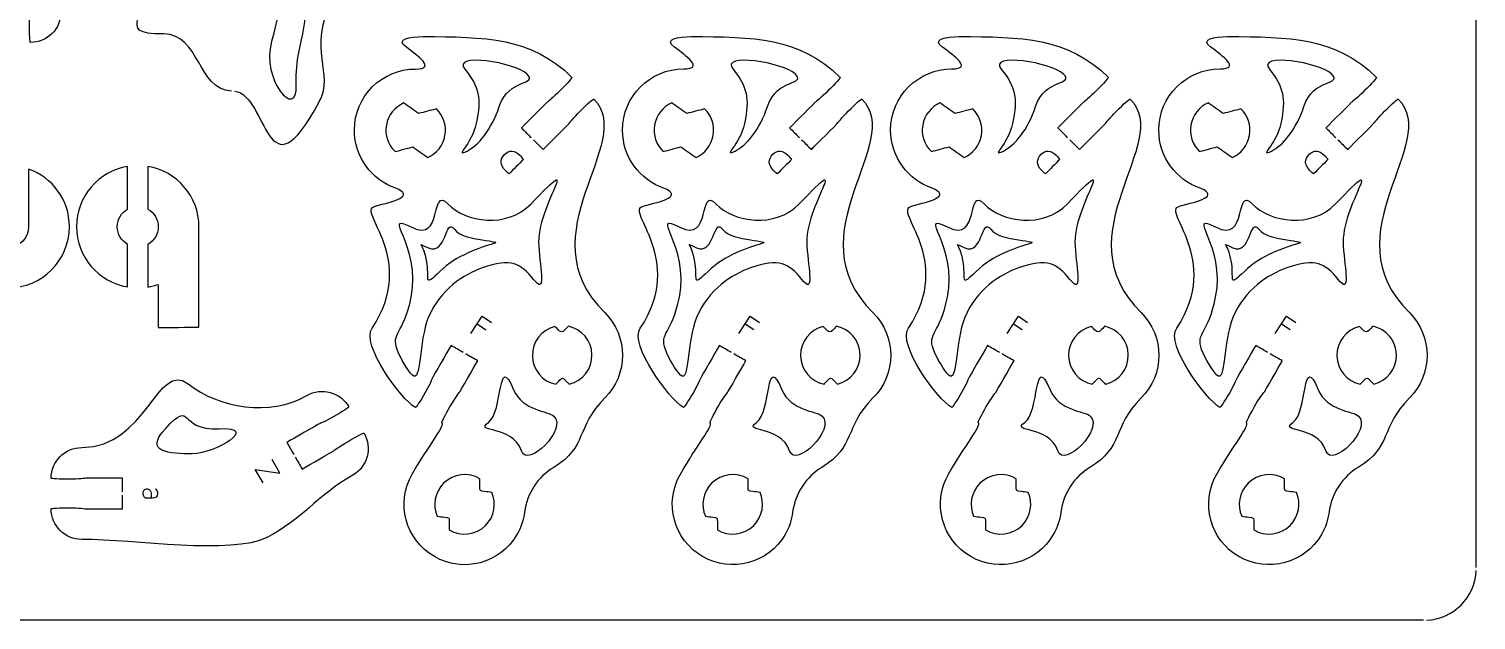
# Model space of a CAD drawing. Extents: x 0 to 300, y 0 to 300.
# Drawn here: x 158.4 to 300, y 0.1 to 58 of the extents above; entities that cross this region are included whole.
import ezdxf

# ---------------------------------------------------------------- set-up
doc = ezdxf.new("R2010")
doc.units = 0
doc.header["$MEASUREMENT"] = 0
doc.layers.add('DEFAULT', color=7, linetype='CONTINUOUS')

msp = doc.modelspace()

# ---------------------------------------------------------------- linework, layer by layer
at = {"layer": 'DEFAULT', "color": 1}
for points in [[(300, 5.25), (300, 294.95)], [(294.85, 0.1), (5.15, 0.1)]]:
    msp.add_lwpolyline(points, dxfattribs=at)
at = {"layer": 'DEFAULT', "color": 250}
for points in [[(201.6, 28.17), (202.71, 29.86), (203.62, 29.26)], [(227.85, 28.17), (228.95, 29.86), (229.86, 29.27)], [(254.09, 28.17), (255.2, 29.86), (256.11, 29.27)], [(280.34, 28.17), (281.45, 29.86), (282.36, 29.27)], [(202.22, 29.12), (203.07, 28.55)], [(228.47, 29.12), (229.32, 28.56)], [(254.71, 29.12), (255.57, 28.56)], [(280.96, 29.12), (281.82, 28.56)], [(181.27, 13.54), (180.51, 14.85), (182.92, 14.49), (182.15, 15.82)]]:
    msp.add_lwpolyline(points, dxfattribs=at)
at = {"layer": 'DEFAULT', "color": 1}
for points, knots in [([(143.15, 77.69), (143.6, 77.69), (144.05, 77.69), (144.5, 77.69), (144.5, 78.85), (144.5, 80.02), (144.5, 81.19), (144.5, 81.36), (144.4, 81.97), (144.4, 82.94), (144.4, 83.9), (144.44, 84.69), (144.5, 84.69), (147.25, 84.69), (147.63, 82.93), (150, 82.93), (152.37, 82.93), (152.75, 84.69), (155.5, 84.69), (155.55, 84.69), (155.6, 83.9), (155.6, 82.94), (155.6, 81.97), (155.5, 81.36), (155.5, 81.19), (155.5, 80.02), (155.5, 78.85), (155.5, 77.69), (156.5, 77.69), (157.5, 77.69), (158.5, 77.69), (158.5, 78.85), (158.5, 80.02), (158.5, 81.19), (158.5, 81.36), (158.4, 81.97), (158.4, 82.94), (158.4, 83.9), (158.45, 84.69), (158.5, 84.69), (160.16, 84.69), (161.5, 83.35), (161.5, 81.69), (161.5, 71.96), (160, 74.19), (160, 70.69), (160, 67.19), (161.5, 69.42), (161.5, 59.69), (161.5, 58.03), (160.16, 56.69), (158.5, 56.69), (158.45, 56.69), (158.4, 57.47), (158.4, 58.44), (158.4, 59.41), (158.5, 60.01), (158.5, 60.19), (158.5, 61.36), (158.5, 62.52), (158.5, 63.69), (158.05, 63.69), (157.6, 63.69), (157.15, 63.69)], [0, 0, 0, 0, 3.83, 3.83, 3.83, 13.75, 13.75, 13.75, 14.75, 14.75, 14.75, 15.75, 15.75, 15.75, 16.75, 16.75, 16.75, 17.75, 17.75, 17.75, 18.75, 18.75, 18.75, 19.75, 19.75, 19.75, 29.67, 29.67, 29.67, 38.18, 38.18, 38.18, 48.1, 48.1, 48.1, 49.1, 49.1, 49.1, 50.1, 50.1, 50.1, 51.1, 51.1, 51.1, 52.1, 52.1, 52.1, 53.1, 53.1, 53.1, 54.1, 54.1, 54.1, 55.1, 55.1, 55.1, 56.1, 56.1, 56.1, 66.02, 66.02, 66.02, 69.85, 69.85, 69.85, 69.85]), ([(178.17, 51.93), (174.87, 52.09), (175.06, 57.52), (171.56, 57.52), (166.24, 57.52), (171.15, 59.26), (168.5, 64.66), (167.33, 67.06), (168.5, 66.79), (168.5, 71.25), (168.5, 73.01), (168.78, 72.38), (171.14, 71.84), (173.09, 71.39), (175.15, 71.33), (176.82, 71.33), (176.88, 71.33), (176.92, 70.55), (176.92, 69.58), (176.92, 68.61), (176.82, 68), (176.82, 67.83), (176.82, 66.66), (176.82, 65.5), (176.82, 64.33), (177.27, 64.33), (177.72, 64.33), (178.17, 64.33)], [0, 0, 0, 0, 1, 1, 1, 2, 2, 2, 3, 3, 3, 4, 4, 4, 5, 5, 5, 6, 6, 6, 7, 7, 7, 16.92, 16.92, 16.92, 20.75, 20.75, 20.75, 20.75]), ([(178.47, 51.91), (181.77, 51.6), (181.51, 41.07), (186.78, 50.88), (188.35, 53.8), (185.49, 55.73), (188.14, 61.13), (189.31, 63.53), (188.14, 66.79), (188.14, 71.25), (188.14, 73), (187.31, 72.05), (184.23, 71.57), (183.19, 71.41), (181.49, 71.33), (179.82, 71.33), (179.76, 71.33), (179.72, 70.55), (179.72, 69.58), (179.72, 68.61), (179.82, 68), (179.82, 67.83), (179.82, 66.66), (179.82, 65.5), (179.82, 64.33), (179.37, 64.33), (178.92, 64.33), (178.47, 64.33)], [0, 0, 0, 0, 1, 1, 1, 2, 2, 2, 3, 3, 3, 4, 4, 4, 5, 5, 5, 6, 6, 6, 7, 7, 7, 16.92, 16.92, 16.92, 20.74, 20.74, 20.74, 20.74]), ([(200.85, 26.32), (200.46, 26.55), (200.07, 26.77), (199.68, 27), (199.68, 27), (198.37, 24.73), (197.93, 23.97), (197.84, 23.82), (197.63, 23.24), (197.15, 22.4), (196.66, 21.56), (196.23, 20.91), (196.18, 20.93), (194.74, 21.76), (190.83, 27.14), (191.95, 28.7), (196.48, 35.56), (190.37, 40.16), (192.23, 40.65), (194.09, 41.15), (196.17, 41.61), (194.26, 42.42), (191.91, 43.23), (190.21, 45.47), (190.21, 48.09), (190.21, 51.41), (192.89, 54.09), (196.21, 54.09), (198.25, 54.09), (196.41, 55.39), (195.3, 56.22), (194.18, 57.05), (195.65, 57.26), (196.93, 57.26), (202.92, 57.26), (207.6, 57.2), (211.51, 53.27), (211.55, 53.23), (211.03, 52.65), (210.35, 51.97), (209.67, 51.28), (209.16, 50.92), (209.04, 50.8), (208.42, 50.18), (206.56, 48.32), (206.56, 48.32), (206.88, 48.01), (207.2, 47.69), (207.52, 47.37)], [0, 0, 0, 0, 3.830209, 3.830209, 3.830209, 4.830209, 4.830209, 4.830209, 5.830209, 5.830209, 5.830209, 6.830209, 6.830209, 6.830209, 7.830209, 7.830209, 7.830209, 8.830209, 8.830209, 8.830209, 9.830209, 9.830209, 9.830209, 10.830209, 10.830209, 10.830209, 11.830209, 11.830209, 11.830209, 12.830209, 12.830209, 12.830209, 13.830209, 13.830209, 13.830209, 14.830209, 14.830209, 14.830209, 15.830209, 15.830209, 15.830209, 16.830209, 16.830209, 16.830209, 17.830209, 17.830209, 17.830209, 21.648585, 21.648585, 21.648585, 21.648585]), ([(227.1, 26.33), (226.71, 26.55), (226.32, 26.77), (225.93, 27), (225.93, 27), (224.62, 24.73), (224.18, 23.97), (224.09, 23.82), (223.87, 23.24), (223.39, 22.4), (222.91, 21.57), (222.48, 20.91), (222.43, 20.93), (220.99, 21.76), (217.08, 27.14), (218.2, 28.7), (222.73, 35.56), (216.61, 40.16), (218.48, 40.66), (220.34, 41.15), (222.42, 41.61), (220.51, 42.42), (218.16, 43.23), (216.46, 45.47), (216.46, 48.1), (216.46, 51.41), (219.14, 54.1), (222.46, 54.1), (224.5, 54.1), (222.66, 55.39), (221.55, 56.22), (220.43, 57.05), (221.9, 57.26), (223.18, 57.26), (229.17, 57.26), (233.84, 57.2), (237.76, 53.27), (237.8, 53.24), (237.28, 52.65), (236.6, 51.97), (235.91, 51.28), (235.41, 50.92), (235.29, 50.8), (234.67, 50.18), (232.81, 48.32), (232.81, 48.32), (233.13, 48.01), (233.45, 47.69), (233.77, 47.37)], [0, 0, 0, 0, 3.830209, 3.830209, 3.830209, 4.830209, 4.830209, 4.830209, 5.830209, 5.830209, 5.830209, 6.830209, 6.830209, 6.830209, 7.830209, 7.830209, 7.830209, 8.830209, 8.830209, 8.830209, 9.830209, 9.830209, 9.830209, 10.830209, 10.830209, 10.830209, 11.830209, 11.830209, 11.830209, 12.830209, 12.830209, 12.830209, 13.830209, 13.830209, 13.830209, 14.830209, 14.830209, 14.830209, 15.830209, 15.830209, 15.830209, 16.830209, 16.830209, 16.830209, 17.830209, 17.830209, 17.830209, 21.648585, 21.648585, 21.648585, 21.648585]), ([(253.35, 26.33), (252.96, 26.55), (252.57, 26.77), (252.18, 27), (252.18, 27), (250.87, 24.73), (250.43, 23.97), (250.34, 23.82), (250.12, 23.24), (249.64, 22.4), (249.16, 21.57), (248.73, 20.91), (248.68, 20.93), (247.24, 21.76), (243.32, 27.14), (244.45, 28.7), (248.98, 35.56), (242.86, 40.16), (244.73, 40.66), (246.59, 41.15), (248.67, 41.61), (246.76, 42.42), (244.4, 43.23), (242.7, 45.47), (242.7, 48.1), (242.7, 51.41), (245.39, 54.1), (248.7, 54.1), (250.75, 54.1), (248.91, 55.39), (247.79, 56.22), (246.68, 57.05), (248.15, 57.26), (249.42, 57.26), (255.41, 57.26), (260.09, 57.2), (264.01, 53.27), (264.05, 53.24), (263.53, 52.65), (262.84, 51.97), (262.16, 51.28), (261.66, 50.92), (261.54, 50.8), (260.92, 50.18), (259.06, 48.32), (259.06, 48.32), (259.38, 48.01), (259.7, 47.69), (260.01, 47.37)], [0, 0, 0, 0, 3.830209, 3.830209, 3.830209, 4.830209, 4.830209, 4.830209, 5.830209, 5.830209, 5.830209, 6.830209, 6.830209, 6.830209, 7.830209, 7.830209, 7.830209, 8.830209, 8.830209, 8.830209, 9.830209, 9.830209, 9.830209, 10.830209, 10.830209, 10.830209, 11.830209, 11.830209, 11.830209, 12.830209, 12.830209, 12.830209, 13.830209, 13.830209, 13.830209, 14.830209, 14.830209, 14.830209, 15.830209, 15.830209, 15.830209, 16.830209, 16.830209, 16.830209, 17.830209, 17.830209, 17.830209, 21.648585, 21.648585, 21.648585, 21.648585]), ([(279.6, 26.33), (279.21, 26.55), (278.82, 26.77), (278.43, 27), (278.43, 27), (277.12, 24.73), (276.67, 23.97), (276.59, 23.82), (276.37, 23.24), (275.89, 22.4), (275.4, 21.57), (274.97, 20.91), (274.93, 20.93), (273.49, 21.76), (269.57, 27.14), (270.7, 28.7), (275.22, 35.56), (269.11, 40.16), (270.98, 40.66), (272.84, 41.15), (274.92, 41.61), (273.01, 42.42), (270.65, 43.23), (268.95, 45.47), (268.95, 48.1), (268.95, 51.41), (271.64, 54.1), (274.95, 54.1), (277, 54.1), (275.16, 55.39), (274.04, 56.22), (272.93, 57.05), (274.4, 57.26), (275.67, 57.26), (281.66, 57.26), (286.34, 57.2), (290.26, 53.27), (290.3, 53.24), (289.78, 52.65), (289.09, 51.97), (288.41, 51.28), (287.91, 50.92), (287.79, 50.8), (287.17, 50.18), (285.31, 48.32), (285.31, 48.32), (285.63, 48.01), (285.95, 47.69), (286.26, 47.37)], [0, 0, 0, 0, 3.830209, 3.830209, 3.830209, 4.830209, 4.830209, 4.830209, 5.830209, 5.830209, 5.830209, 6.830209, 6.830209, 6.830209, 7.830209, 7.830209, 7.830209, 8.830209, 8.830209, 8.830209, 9.830209, 9.830209, 9.830209, 10.830209, 10.830209, 10.830209, 11.830209, 11.830209, 11.830209, 12.830209, 12.830209, 12.830209, 13.830209, 13.830209, 13.830209, 14.830209, 14.830209, 14.830209, 15.830209, 15.830209, 15.830209, 16.830209, 16.830209, 16.830209, 17.830209, 17.830209, 17.830209, 21.648585, 21.648585, 21.648585, 21.648585]), ([(207.73, 47.16), (208.05, 46.84), (208.37, 46.52), (208.69, 46.2), (208.69, 46.2), (210.54, 48.06), (211.16, 48.68), (211.29, 48.8), (211.64, 49.3), (212.33, 49.98), (213.01, 50.67), (213.6, 51.19), (213.64, 51.15), (217.88, 46.91), (206.84, 37.93), (214.72, 30.23), (217.03, 27.92), (217.03, 24.16), (214.72, 21.86), (211.86, 19), (213.04, 17.08), (209.72, 15.06), (208.2, 14.14), (207.11, 12.56), (206.86, 10.67), (206.76, 9.92), (206.52, 9.18), (206.12, 8.48), (204.49, 5.65), (200.86, 4.68), (198.04, 6.32), (195.21, 7.95), (194.24, 11.57), (195.87, 14.4), (197.45, 17.13), (199.15, 19.22), (198.78, 19.43), (198.74, 19.48), (199.09, 20.17), (199.57, 21), (200.05, 21.84), (200.44, 22.32), (200.53, 22.47), (200.97, 23.22), (202.28, 25.5), (202.28, 25.5), (201.89, 25.72), (201.5, 25.95), (201.11, 26.17)], [0, 0, 0, 0, 3.832519, 3.832519, 3.832519, 4.832519, 4.832519, 4.832519, 5.832519, 5.832519, 5.832519, 6.832519, 6.832519, 6.832519, 7.832519, 7.832519, 7.832519, 8.832519, 8.832519, 8.832519, 9.832519, 9.832519, 9.832519, 10.832519, 10.832519, 10.832519, 11.832519, 11.832519, 11.832519, 12.832519, 12.832519, 12.832519, 13.832519, 13.832519, 13.832519, 14.832519, 14.832519, 14.832519, 15.832519, 15.832519, 15.832519, 16.832519, 16.832519, 16.832519, 17.832519, 17.832519, 17.832519, 21.662728, 21.662728, 21.662728, 21.662728]), ([(233.98, 47.16), (234.3, 46.84), (234.62, 46.52), (234.93, 46.2), (234.93, 46.2), (236.79, 48.06), (237.41, 48.68), (237.53, 48.8), (237.89, 49.3), (238.58, 49.99), (239.26, 50.67), (239.84, 51.19), (239.89, 51.15), (244.13, 46.91), (233.09, 37.94), (240.97, 30.23), (243.28, 27.92), (243.28, 24.17), (240.97, 21.86), (238.11, 19), (239.29, 17.08), (235.96, 15.06), (234.45, 14.14), (233.36, 12.56), (233.11, 10.67), (233.01, 9.92), (232.77, 9.18), (232.37, 8.48), (230.74, 5.66), (227.11, 4.69), (224.29, 6.32), (221.46, 7.95), (220.49, 11.58), (222.12, 14.4), (223.69, 17.13), (225.39, 19.22), (225.03, 19.44), (224.99, 19.48), (225.33, 20.17), (225.81, 21.01), (226.3, 21.84), (226.69, 22.32), (226.78, 22.47), (227.22, 23.22), (228.53, 25.5), (228.53, 25.5), (228.14, 25.72), (227.75, 25.95), (227.36, 26.17)], [0, 0, 0, 0, 3.832519, 3.832519, 3.832519, 4.832519, 4.832519, 4.832519, 5.832519, 5.832519, 5.832519, 6.832519, 6.832519, 6.832519, 7.832519, 7.832519, 7.832519, 8.832519, 8.832519, 8.832519, 9.832519, 9.832519, 9.832519, 10.832519, 10.832519, 10.832519, 11.832519, 11.832519, 11.832519, 12.832519, 12.832519, 12.832519, 13.832519, 13.832519, 13.832519, 14.832519, 14.832519, 14.832519, 15.832519, 15.832519, 15.832519, 16.832519, 16.832519, 16.832519, 17.832519, 17.832519, 17.832519, 21.662728, 21.662728, 21.662728, 21.662728]), ([(260.23, 47.16), (260.54, 46.84), (260.86, 46.52), (261.18, 46.2), (261.18, 46.2), (263.04, 48.06), (263.66, 48.68), (263.78, 48.8), (264.14, 49.3), (264.83, 49.99), (265.51, 50.67), (266.09, 51.19), (266.14, 51.15), (270.38, 46.91), (259.34, 37.94), (267.22, 30.23), (269.53, 27.92), (269.53, 24.17), (267.22, 21.86), (264.36, 19), (265.54, 17.08), (262.21, 15.06), (260.7, 14.14), (259.61, 12.56), (259.36, 10.67), (259.26, 9.92), (259.02, 9.18), (258.61, 8.48), (256.98, 5.66), (253.36, 4.69), (250.54, 6.32), (247.71, 7.95), (246.74, 11.58), (248.37, 14.4), (249.94, 17.13), (251.64, 19.22), (251.28, 19.44), (251.23, 19.48), (251.58, 20.17), (252.06, 21.01), (252.55, 21.84), (252.94, 22.32), (253.03, 22.47), (253.47, 23.22), (254.78, 25.5), (254.78, 25.5), (254.39, 25.72), (254, 25.95), (253.61, 26.17)], [0, 0, 0, 0, 3.832519, 3.832519, 3.832519, 4.832519, 4.832519, 4.832519, 5.832519, 5.832519, 5.832519, 6.832519, 6.832519, 6.832519, 7.832519, 7.832519, 7.832519, 8.832519, 8.832519, 8.832519, 9.832519, 9.832519, 9.832519, 10.832519, 10.832519, 10.832519, 11.832519, 11.832519, 11.832519, 12.832519, 12.832519, 12.832519, 13.832519, 13.832519, 13.832519, 14.832519, 14.832519, 14.832519, 15.832519, 15.832519, 15.832519, 16.832519, 16.832519, 16.832519, 17.832519, 17.832519, 17.832519, 21.662728, 21.662728, 21.662728, 21.662728]), ([(286.47, 47.16), (286.79, 46.84), (287.11, 46.52), (287.43, 46.2), (287.43, 46.2), (289.29, 48.06), (289.91, 48.68), (290.03, 48.8), (290.39, 49.3), (291.07, 49.99), (291.76, 50.67), (292.34, 51.19), (292.38, 51.15), (296.62, 46.91), (285.59, 37.94), (293.47, 30.23), (295.78, 27.92), (295.78, 24.17), (293.47, 21.86), (290.61, 19), (291.79, 17.08), (288.46, 15.06), (286.94, 14.14), (285.85, 12.56), (285.61, 10.67), (285.51, 9.92), (285.26, 9.18), (284.86, 8.48), (283.23, 5.66), (279.61, 4.69), (276.78, 6.32), (273.96, 7.95), (272.99, 11.58), (274.62, 14.4), (276.19, 17.13), (277.89, 19.22), (277.53, 19.44), (277.48, 19.48), (277.83, 20.17), (278.31, 21.01), (278.79, 21.84), (279.19, 22.32), (279.28, 22.47), (279.72, 23.22), (281.03, 25.5), (281.03, 25.5), (280.64, 25.72), (280.25, 25.95), (279.86, 26.17)], [0, 0, 0, 0, 3.832519, 3.832519, 3.832519, 4.832519, 4.832519, 4.832519, 5.832519, 5.832519, 5.832519, 6.832519, 6.832519, 6.832519, 7.832519, 7.832519, 7.832519, 8.832519, 8.832519, 8.832519, 9.832519, 9.832519, 9.832519, 10.832519, 10.832519, 10.832519, 11.832519, 11.832519, 11.832519, 12.832519, 12.832519, 12.832519, 13.832519, 13.832519, 13.832519, 14.832519, 14.832519, 14.832519, 15.832519, 15.832519, 15.832519, 16.832519, 16.832519, 16.832519, 17.832519, 17.832519, 17.832519, 21.662728, 21.662728, 21.662728, 21.662728]), ([(199.08, 47.59), (198.91, 46.6), (198.25, 45.82), (197.4, 45.43), (196.91, 45.78), (196.41, 46.12), (195.92, 46.47), (195.34, 46.31), (194.77, 46.15), (194.19, 46), (193.51, 46.65), (193.17, 47.61), (193.34, 48.6), (193.51, 49.59), (194.17, 50.37), (195.02, 50.76), (195.51, 50.41), (196, 50.07), (196.49, 49.73), (197.08, 49.88), (197.66, 50.03), (198.24, 50.18), (198.91, 49.53), (199.25, 48.58), (199.08, 47.59)], [1, 1, 1, 1, 2, 2, 2, 7.112827, 7.112827, 7.112827, 12.197166, 12.197166, 12.197166, 13.197166, 13.197166, 13.197166, 14.197166, 14.197166, 14.197166, 19.293615, 19.293615, 19.293615, 24.411476, 24.411476, 24.411476, 25.411476, 25.411476, 25.411476, 25.411476]), ([(225.33, 47.59), (225.16, 46.6), (224.5, 45.82), (223.65, 45.43), (223.16, 45.78), (222.66, 46.12), (222.17, 46.47), (221.59, 46.31), (221.02, 46.16), (220.44, 46), (219.76, 46.65), (219.42, 47.61), (219.59, 48.6), (219.76, 49.59), (220.42, 50.38), (221.27, 50.76), (221.76, 50.42), (222.25, 50.07), (222.74, 49.73), (223.32, 49.88), (223.91, 50.03), (224.49, 50.19), (225.16, 49.54), (225.5, 48.58), (225.33, 47.59)], [1, 1, 1, 1, 2, 2, 2, 7.112827, 7.112827, 7.112827, 12.197166, 12.197166, 12.197166, 13.197166, 13.197166, 13.197166, 14.197166, 14.197166, 14.197166, 19.293041, 19.293041, 19.293041, 24.410901, 24.410901, 24.410901, 25.410901, 25.410901, 25.410901, 25.410901]), ([(251.58, 47.59), (251.4, 46.6), (250.75, 45.82), (249.9, 45.43), (249.4, 45.78), (248.91, 46.12), (248.42, 46.47), (247.84, 46.31), (247.26, 46.16), (246.69, 46), (246.01, 46.65), (245.66, 47.61), (245.84, 48.6), (246.01, 49.59), (246.67, 50.38), (247.52, 50.76), (248.01, 50.42), (248.5, 50.07), (248.99, 49.73), (249.57, 49.88), (250.15, 50.03), (250.74, 50.19), (251.4, 49.54), (251.75, 48.58), (251.58, 47.59)], [1, 1, 1, 1, 2, 2, 2, 7.112827, 7.112827, 7.112827, 12.197166, 12.197166, 12.197166, 13.197166, 13.197166, 13.197166, 14.197166, 14.197166, 14.197166, 19.293041, 19.293041, 19.293041, 24.410901, 24.410901, 24.410901, 25.410901, 25.410901, 25.410901, 25.410901]), ([(277.83, 47.59), (277.65, 46.6), (277, 45.82), (276.15, 45.43), (275.65, 45.78), (275.16, 46.12), (274.67, 46.47), (274.09, 46.31), (273.51, 46.16), (272.94, 46), (272.26, 46.65), (271.91, 47.61), (272.09, 48.6), (272.26, 49.59), (272.91, 50.38), (273.77, 50.76), (274.26, 50.42), (274.75, 50.07), (275.24, 49.73), (275.82, 49.88), (276.4, 50.03), (276.99, 50.19), (277.65, 49.54), (278, 48.58), (277.83, 47.59)], [1, 1, 1, 1, 2, 2, 2, 7.112827, 7.112827, 7.112827, 12.197166, 12.197166, 12.197166, 13.197166, 13.197166, 13.197166, 14.197166, 14.197166, 14.197166, 19.293041, 19.293041, 19.293041, 24.410901, 24.410901, 24.410901, 25.410901, 25.410901, 25.410901, 25.410901]), ([(162.32, 38.64), (162.32, 35.33), (159.64, 32.65), (156.34, 32.65), (153.03, 32.65), (150.35, 35.33), (150.35, 38.64), (150.35, 41.25), (152.01, 43.46), (154.34, 44.29), (154.34, 42.41), (154.34, 40.52), (154.34, 38.64), (154.34, 37.54), (155.23, 36.64), (156.34, 36.64), (157.44, 36.64), (158.33, 37.54), (158.33, 38.64), (158.33, 40.52), (158.33, 42.41), (158.33, 44.29), (160.66, 43.46), (162.32, 41.25), (162.32, 38.64)], [0, 0, 0, 0, 1, 1, 1, 2, 2, 2, 3, 3, 3, 19.010003, 19.010003, 19.010003, 20.010003, 20.010003, 20.010003, 21.010003, 21.010003, 21.010003, 37.029004, 37.029004, 37.029004, 38.029004, 38.029004, 38.029004, 38.029004]), ([(167.01, 38.64), (167.02, 37.9), (167.41, 37.26), (168.01, 36.91), (168.01, 35.52), (168.01, 34.13), (168.01, 32.74), (165.18, 33.21), (163.02, 35.68), (163.02, 38.64), (163.02, 41.61), (165.18, 44.07), (168.01, 44.54), (168.01, 43.15), (168.01, 41.76), (168.01, 40.37), (167.41, 40.02), (167.02, 39.38), (167.01, 38.64)], [0, 0, 0, 0, 1, 1, 1, 12.84, 12.84, 12.84, 13.84, 13.84, 13.84, 14.84, 14.84, 14.84, 26.68, 26.68, 26.68, 27.68, 27.68, 27.68, 27.68]), ([(175, 38.64), (175, 35.35), (175, 32.07), (175, 28.79), (173.67, 28.78), (172.34, 28.78), (171.01, 28.78), (171.01, 30.18), (171.01, 31.59), (171.01, 32.99), (170.69, 32.88), (170.35, 32.79), (170.01, 32.73), (170.01, 34.13), (170.01, 35.52), (170.01, 36.91), (170.61, 37.26), (171.01, 37.9), (171.01, 38.64), (171.01, 39.38), (170.61, 40.02), (170.01, 40.37), (170.01, 41.76), (170.01, 43.15), (170.01, 44.54), (172.84, 44.07), (175, 41.61), (175, 38.64)], [1, 1, 1, 1, 28.93, 28.93, 28.93, 40.250018, 40.250018, 40.250018, 52.190022, 52.190022, 52.190022, 53.190022, 53.190022, 53.190022, 65.040022, 65.040022, 65.040022, 66.040022, 66.040022, 66.040022, 67.040022, 67.040022, 67.040022, 78.880022, 78.880022, 78.880022, 79.880022, 79.880022, 79.880022, 79.880022]), ([(213.46, 26.1), (213.49, 24.71), (212.54, 23.54), (211.25, 23.22), (211.12, 23.35), (210.98, 23.48), (210.85, 23.62), (210.59, 23.88), (210.59, 23.88), (210.3, 23.6), (210.18, 23.47), (210.05, 23.33), (209.93, 23.2), (208.63, 23.47), (207.65, 24.61), (207.63, 25.99), (207.6, 27.38), (208.54, 28.55), (209.84, 28.87), (209.98, 28.73), (210.12, 28.58), (210.27, 28.43), (210.4, 28.31), (210.62, 28.32), (210.76, 28.46), (210.89, 28.6), (211.02, 28.75), (211.16, 28.89), (212.45, 28.61), (213.44, 27.48), (213.46, 26.1)], [1, 1, 1, 1, 2, 2, 2, 3.605148, 3.605148, 3.605148, 4.605148, 4.605148, 4.605148, 6.175944, 6.175944, 6.175944, 7.175944, 7.175944, 7.175944, 8.175944, 8.175944, 8.175944, 9.922512, 9.922512, 9.922512, 10.922512, 10.922512, 10.922512, 12.592243, 12.592243, 12.592243, 13.592243, 13.592243, 13.592243, 13.592243]), ([(239.71, 26.1), (239.74, 24.71), (238.79, 23.54), (237.5, 23.22), (237.36, 23.35), (237.23, 23.48), (237.1, 23.62), (236.84, 23.88), (236.84, 23.88), (236.55, 23.6), (236.43, 23.47), (236.3, 23.33), (236.18, 23.2), (234.88, 23.48), (233.9, 24.61), (233.88, 25.99), (233.85, 27.38), (234.79, 28.55), (236.08, 28.87), (236.23, 28.73), (236.37, 28.58), (236.52, 28.44), (236.65, 28.31), (236.87, 28.32), (237.01, 28.46), (237.14, 28.6), (237.27, 28.75), (237.41, 28.89), (238.7, 28.61), (239.69, 27.48), (239.71, 26.1)], [1, 1, 1, 1, 2, 2, 2, 3.605148, 3.605148, 3.605148, 4.605148, 4.605148, 4.605148, 6.175944, 6.175944, 6.175944, 7.175944, 7.175944, 7.175944, 8.175944, 8.175944, 8.175944, 9.922512, 9.922512, 9.922512, 10.922512, 10.922512, 10.922512, 12.592243, 12.592243, 12.592243, 13.592243, 13.592243, 13.592243, 13.592243]), ([(265.96, 26.1), (265.98, 24.71), (265.04, 23.54), (263.75, 23.22), (263.61, 23.35), (263.48, 23.48), (263.35, 23.62), (263.08, 23.88), (263.08, 23.88), (262.8, 23.6), (262.68, 23.47), (262.55, 23.33), (262.42, 23.2), (261.13, 23.48), (260.15, 24.61), (260.12, 25.99), (260.1, 27.38), (261.04, 28.55), (262.33, 28.87), (262.48, 28.73), (262.62, 28.58), (262.77, 28.44), (262.9, 28.31), (263.12, 28.32), (263.25, 28.46), (263.39, 28.6), (263.52, 28.75), (263.66, 28.89), (264.95, 28.61), (265.93, 27.48), (265.96, 26.1)], [1, 1, 1, 1, 2, 2, 2, 3.605148, 3.605148, 3.605148, 4.605148, 4.605148, 4.605148, 6.175944, 6.175944, 6.175944, 7.175944, 7.175944, 7.175944, 8.175944, 8.175944, 8.175944, 9.922512, 9.922512, 9.922512, 10.922512, 10.922512, 10.922512, 12.592243, 12.592243, 12.592243, 13.592243, 13.592243, 13.592243, 13.592243]), ([(292.2, 26.1), (292.23, 24.71), (291.28, 23.54), (290, 23.22), (289.86, 23.35), (289.73, 23.48), (289.59, 23.62), (289.33, 23.88), (289.33, 23.88), (289.05, 23.6), (288.92, 23.47), (288.8, 23.33), (288.67, 23.2), (287.38, 23.48), (286.39, 24.61), (286.37, 25.99), (286.35, 27.38), (287.29, 28.55), (288.58, 28.87), (288.73, 28.73), (288.87, 28.58), (289.02, 28.44), (289.15, 28.31), (289.37, 28.32), (289.5, 28.46), (289.64, 28.6), (289.77, 28.75), (289.9, 28.89), (291.2, 28.61), (292.18, 27.48), (292.2, 26.1)], [1, 1, 1, 1, 2, 2, 2, 3.605148, 3.605148, 3.605148, 4.605148, 4.605148, 4.605148, 6.175944, 6.175944, 6.175944, 7.175944, 7.175944, 7.175944, 8.175944, 8.175944, 8.175944, 9.922512, 9.922512, 9.922512, 10.922512, 10.922512, 10.922512, 12.592243, 12.592243, 12.592243, 13.592243, 13.592243, 13.592243, 13.592243]), ([(167.53, 12.65), (167.53, 13.1), (167.53, 13.55), (167.53, 14), (166.37, 14), (165.2, 14), (164.03, 14), (163.86, 14), (163.25, 13.9), (162.28, 13.9), (161.32, 13.9), (160.53, 13.94), (160.53, 14), (160.53, 15.66), (161.88, 17), (163.54, 17), (169.85, 17), (170.96, 25.6), (173.94, 23.24), (176.93, 20.89), (181.94, 20.01), (185.56, 22.1), (187, 22.93), (188.83, 22.44), (189.66, 21), (189.69, 20.95), (189.03, 20.52), (188.19, 20.04), (187.36, 19.55), (186.78, 19.34), (186.63, 19.25), (185.87, 18.81), (183.6, 17.5), (183.6, 17.5), (183.82, 17.11), (184.04, 16.72), (184.27, 16.33)], [0, 0, 0, 0, 3.83, 3.83, 3.83, 13.75, 13.75, 13.75, 14.75, 14.75, 14.75, 15.75, 15.75, 15.75, 16.75, 16.75, 16.75, 17.75, 17.75, 17.75, 18.75, 18.75, 18.75, 19.75, 19.75, 19.75, 20.75, 20.75, 20.75, 21.75, 21.75, 21.75, 22.75, 22.75, 22.75, 26.571544, 26.571544, 26.571544, 26.571544]), ([(184.42, 16.07), (184.65, 15.68), (184.87, 15.29), (185.1, 14.9), (185.1, 14.9), (187.37, 16.21), (188.13, 16.65), (188.28, 16.74), (188.76, 17.13), (189.59, 17.61), (190.43, 18.1), (191.13, 18.45), (191.16, 18.4), (191.99, 16.96), (191.5, 15.13), (190.06, 14.3), (186.44, 12.21), (185.08, 9.93), (181.63, 8.19), (178.18, 6.45), (168.69, 8), (163.53, 8), (161.88, 8), (160.53, 9.34), (160.53, 11), (160.53, 11.06), (161.32, 11.1), (162.28, 11.1), (163.25, 11.1), (163.86, 11), (164.03, 11), (165.2, 11), (166.37, 11), (167.53, 11), (167.53, 11.45), (167.53, 11.9), (167.53, 12.35)], [0, 0, 0, 0, 3.835205, 3.835205, 3.835205, 4.835205, 4.835205, 4.835205, 5.835205, 5.835205, 5.835205, 6.835205, 6.835205, 6.835205, 7.835205, 7.835205, 7.835205, 8.835205, 8.835205, 8.835205, 9.835205, 9.835205, 9.835205, 10.835205, 10.835205, 10.835205, 11.835205, 11.835205, 11.835205, 12.835205, 12.835205, 12.835205, 22.755205, 22.755205, 22.755205, 26.585205, 26.585205, 26.585205, 26.585205]), ([(203.06, 9.38), (202.09, 8.41), (200.62, 8.26), (199.5, 8.94), (199.5, 9.19), (199.5, 9.44), (199.5, 9.7), (199.5, 10.12), (199.5, 10.12), (199.03, 10.18), (198.79, 10.21), (198.56, 10.24), (198.32, 10.27), (197.86, 11.34), (198.06, 12.63), (198.93, 13.5), (199.9, 14.47), (201.38, 14.61), (202.49, 13.94), (202.49, 13.69), (202.49, 13.44), (202.49, 13.19), (202.49, 12.76), (202.49, 12.76), (202.96, 12.7), (203.2, 12.67), (203.43, 12.64), (203.67, 12.61), (204.13, 11.54), (203.93, 10.25), (203.06, 9.38)], [1, 1, 1, 1, 2, 2, 2, 4.14, 4.14, 4.14, 5.14, 5.14, 5.14, 7.158143, 7.158143, 7.158143, 8.158143, 8.158143, 8.158143, 9.158143, 9.158143, 9.158143, 11.268143, 11.268143, 11.268143, 12.268143, 12.268143, 12.268143, 14.283707, 14.283707, 14.283707, 15.283707, 15.283707, 15.283707, 15.283707]), ([(229.31, 9.38), (228.34, 8.41), (226.87, 8.26), (225.74, 8.94), (225.74, 9.19), (225.74, 9.45), (225.74, 9.7), (225.74, 10.12), (225.74, 10.12), (225.28, 10.18), (225.04, 10.21), (224.81, 10.24), (224.57, 10.28), (224.11, 11.34), (224.31, 12.63), (225.18, 13.5), (226.15, 14.47), (227.63, 14.61), (228.74, 13.94), (228.74, 13.69), (228.74, 13.44), (228.74, 13.2), (228.74, 12.76), (228.74, 12.76), (229.21, 12.7), (229.45, 12.67), (229.68, 12.64), (229.92, 12.61), (230.38, 11.55), (230.18, 10.25), (229.31, 9.38)], [1, 1, 1, 1, 2, 2, 2, 4.14, 4.14, 4.14, 5.14, 5.14, 5.14, 7.158143, 7.158143, 7.158143, 8.158143, 8.158143, 8.158143, 9.158143, 9.158143, 9.158143, 11.268143, 11.268143, 11.268143, 12.268143, 12.268143, 12.268143, 14.283707, 14.283707, 14.283707, 15.283707, 15.283707, 15.283707, 15.283707]), ([(255.56, 9.38), (254.59, 8.41), (253.11, 8.26), (251.99, 8.94), (251.99, 9.19), (251.99, 9.45), (251.99, 9.7), (251.99, 10.12), (251.99, 10.12), (251.53, 10.18), (251.29, 10.21), (251.06, 10.24), (250.82, 10.28), (250.36, 11.34), (250.56, 12.63), (251.43, 13.5), (252.4, 14.47), (253.88, 14.61), (254.99, 13.94), (254.99, 13.69), (254.99, 13.44), (254.99, 13.2), (254.99, 12.76), (254.99, 12.76), (255.46, 12.7), (255.7, 12.67), (255.93, 12.64), (256.17, 12.61), (256.63, 11.55), (256.43, 10.25), (255.56, 9.38)], [1, 1, 1, 1, 2, 2, 2, 4.14, 4.14, 4.14, 5.14, 5.14, 5.14, 7.158143, 7.158143, 7.158143, 8.158143, 8.158143, 8.158143, 9.158143, 9.158143, 9.158143, 11.268143, 11.268143, 11.268143, 12.268143, 12.268143, 12.268143, 14.283707, 14.283707, 14.283707, 15.283707, 15.283707, 15.283707, 15.283707]), ([(281.8, 9.38), (280.84, 8.41), (279.36, 8.26), (278.24, 8.94), (278.24, 9.19), (278.24, 9.45), (278.24, 9.7), (278.24, 10.12), (278.24, 10.12), (277.78, 10.18), (277.54, 10.21), (277.31, 10.24), (277.07, 10.28), (276.6, 11.34), (276.81, 12.63), (277.68, 13.5), (278.65, 14.47), (280.13, 14.61), (281.24, 13.94), (281.24, 13.69), (281.24, 13.44), (281.24, 13.2), (281.24, 12.76), (281.24, 12.76), (281.71, 12.7), (281.94, 12.67), (282.18, 12.64), (282.41, 12.61), (282.88, 11.55), (282.68, 10.25), (281.8, 9.38)], [1, 1, 1, 1, 2, 2, 2, 4.14, 4.14, 4.14, 5.14, 5.14, 5.14, 7.158143, 7.158143, 7.158143, 8.158143, 8.158143, 8.158143, 9.158143, 9.158143, 9.158143, 11.268143, 11.268143, 11.268143, 12.268143, 12.268143, 12.268143, 14.283707, 14.283707, 14.283707, 15.283707, 15.283707, 15.283707, 15.283707])]:
    msp.add_open_spline(points, degree=3, knots=knots, dxfattribs=at)
at = {"layer": 'DEFAULT', "color": 5}
for points, knots in [([(184.53, 52.52), (184.65, 48.96), (181.03, 53.04), (182.11, 56.77), (183.19, 60.51), (183.24, 64.33), (182.22, 66.73), (181.2, 69.14), (181.82, 70.72), (184.29, 64.49), (186.77, 58.26), (184.35, 57.69), (184.53, 52.52)], [0, 0, 0, 0, 1, 1, 1, 2, 2, 2, 3, 3, 3, 4, 4, 4, 4]), ([(197.45, 29.73), (198.6, 32.5), (200.96, 33.98), (202.73, 34.61), (205.56, 35.6), (206.51, 35.03), (207.75, 33.47), (209, 31.91), (208.42, 34.36), (208.25, 36.75), (207.96, 40.71), (212.92, 46.52), (207.5, 40.88), (205.15, 38.43), (201.09, 39.08), (199.35, 40.88), (197.6, 42.68), (198.95, 36.99), (195.82, 38.59), (192.69, 40.19), (196.81, 36.84), (195.77, 31.73), (195.02, 28.07), (193.79, 28.27), (194.4, 26.62), (194.74, 25.69), (195.43, 24.58), (195.89, 24.1), (196.76, 23.2), (196.5, 27.44), (197.45, 29.73)], [1, 1, 1, 1, 2, 2, 2, 3, 3, 3, 4, 4, 4, 5, 5, 5, 6, 6, 6, 7, 7, 7, 8, 8, 8, 9, 9, 9, 10, 10, 10, 11, 11, 11, 11]), ([(223.7, 29.74), (224.85, 32.51), (227.21, 33.98), (228.98, 34.61), (231.81, 35.6), (232.75, 35.03), (234, 33.47), (235.25, 31.91), (234.67, 34.36), (234.5, 36.75), (234.21, 40.71), (239.17, 46.52), (233.75, 40.88), (231.4, 38.43), (227.34, 39.08), (225.6, 40.88), (223.85, 42.68), (225.2, 36.99), (222.07, 38.59), (218.93, 40.19), (223.06, 36.84), (222.02, 31.73), (221.27, 28.07), (220.04, 28.27), (220.65, 26.62), (220.99, 25.69), (221.68, 24.58), (222.14, 24.1), (223.01, 23.2), (222.75, 27.45), (223.7, 29.74)], [1, 1, 1, 1, 2, 2, 2, 3, 3, 3, 4, 4, 4, 5, 5, 5, 6, 6, 6, 7, 7, 7, 8, 8, 8, 9, 9, 9, 10, 10, 10, 11, 11, 11, 11]), ([(249.95, 29.74), (251.1, 32.51), (253.45, 33.98), (255.23, 34.61), (258.06, 35.6), (259, 35.03), (260.25, 33.47), (261.49, 31.91), (260.92, 34.36), (260.75, 36.75), (260.46, 40.71), (265.41, 46.52), (260, 40.88), (257.65, 38.43), (253.59, 39.08), (251.84, 40.88), (250.1, 42.68), (251.45, 36.99), (248.32, 38.59), (245.18, 40.19), (249.31, 36.84), (248.26, 31.73), (247.52, 28.07), (246.29, 28.27), (246.89, 26.62), (247.24, 25.69), (247.93, 24.58), (248.39, 24.1), (249.26, 23.2), (248.99, 27.45), (249.95, 29.74)], [1, 1, 1, 1, 2, 2, 2, 3, 3, 3, 4, 4, 4, 5, 5, 5, 6, 6, 6, 7, 7, 7, 8, 8, 8, 9, 9, 9, 10, 10, 10, 11, 11, 11, 11]), ([(276.19, 29.74), (277.35, 32.51), (279.7, 33.98), (281.48, 34.61), (284.31, 35.6), (285.25, 35.03), (286.5, 33.47), (287.74, 31.91), (287.17, 34.36), (287, 36.75), (286.7, 40.71), (291.66, 46.52), (286.25, 40.88), (283.89, 38.43), (279.84, 39.08), (278.09, 40.88), (276.35, 42.68), (277.7, 36.99), (274.56, 38.59), (271.43, 40.19), (275.56, 36.84), (274.51, 31.73), (273.77, 28.07), (272.54, 28.27), (273.14, 26.62), (273.49, 25.69), (274.18, 24.58), (274.64, 24.1), (275.51, 23.2), (275.24, 27.45), (276.19, 29.74)], [1, 1, 1, 1, 2, 2, 2, 3, 3, 3, 4, 4, 4, 5, 5, 5, 6, 6, 6, 7, 7, 7, 8, 8, 8, 9, 9, 9, 10, 10, 10, 11, 11, 11, 11]), ([(176.98, 18.85), (172.81, 18.62), (174.53, 21.87), (171.72, 18.85), (169.55, 16.52), (172.11, 16.39), (174.35, 16.39), (176.59, 16.39), (181.04, 19.07), (176.98, 18.85)], [0, 0, 0, 0, 1, 1, 1, 2, 2, 2, 3, 3, 3, 3])]:
    msp.add_open_spline(points, degree=3, knots=knots, dxfattribs=at)
at = {"layer": 'DEFAULT', "color": 3}
for points, knots in [([(202.14, 48.76), (202.67, 51.23), (202.4, 52.35), (201.03, 54.06), (199.66, 55.76), (206.03, 54.7), (207.1, 53.62), (208.24, 52.48), (205.28, 53.2), (204.39, 50.42), (203.66, 48.16), (202.3, 46.56), (201.24, 46.05), (199.91, 45.41), (201.68, 46.6), (202.14, 48.76)], [0, 0, 0, 0, 1, 1, 1, 2, 2, 2, 3, 3, 3, 4, 4, 4, 5, 5, 5, 5]), ([(228.39, 48.76), (228.92, 51.23), (228.65, 52.36), (227.28, 54.06), (225.91, 55.76), (232.28, 54.7), (233.35, 53.62), (234.49, 52.48), (231.53, 53.21), (230.64, 50.42), (229.91, 48.16), (228.55, 46.56), (227.48, 46.05), (226.16, 45.42), (227.93, 46.6), (228.39, 48.76)], [0, 0, 0, 0, 1, 1, 1, 2, 2, 2, 3, 3, 3, 4, 4, 4, 5, 5, 5, 5]), ([(254.64, 48.76), (255.17, 51.23), (254.9, 52.36), (253.53, 54.06), (252.16, 55.76), (258.53, 54.7), (259.6, 53.62), (260.74, 52.48), (257.78, 53.21), (256.89, 50.42), (256.16, 48.16), (254.8, 46.56), (253.73, 46.05), (252.41, 45.42), (254.17, 46.6), (254.64, 48.76)], [0, 0, 0, 0, 1, 1, 1, 2, 2, 2, 3, 3, 3, 4, 4, 4, 5, 5, 5, 5]), ([(280.89, 48.76), (281.42, 51.23), (281.15, 52.36), (279.78, 54.06), (278.41, 55.76), (284.78, 54.7), (285.85, 53.62), (286.98, 52.48), (284.03, 53.21), (283.14, 50.42), (282.41, 48.16), (281.05, 46.56), (279.98, 46.05), (278.66, 45.42), (280.42, 46.6), (280.89, 48.76)], [0, 0, 0, 0, 1, 1, 1, 2, 2, 2, 3, 3, 3, 4, 4, 4, 5, 5, 5, 5]), ([(197.33, 34.98), (197.54, 33.39), (197, 32.71), (198.58, 34.26), (200.16, 35.81), (202.61, 36.64), (203.83, 36.98), (205.05, 37.31), (200.93, 37.14), (200, 38.39), (199.08, 39.63), (199.23, 35.81), (197.46, 36.56), (196.09, 37.14), (197.04, 37.18), (197.33, 34.98)], [0, 0, 0, 0, 1, 1, 1, 2, 2, 2, 3, 3, 3, 4, 4, 4, 5, 5, 5, 5]), ([(223.58, 34.99), (223.79, 33.4), (223.25, 32.71), (224.83, 34.26), (226.41, 35.82), (228.86, 36.65), (230.08, 36.98), (231.3, 37.31), (227.18, 37.14), (226.25, 38.39), (225.33, 39.63), (225.48, 35.81), (223.71, 36.56), (222.34, 37.15), (223.29, 37.19), (223.58, 34.99)], [0, 0, 0, 0, 1, 1, 1, 2, 2, 2, 3, 3, 3, 4, 4, 4, 5, 5, 5, 5]), ([(249.83, 34.99), (250.04, 33.4), (249.5, 32.71), (251.08, 34.26), (252.65, 35.82), (255.11, 36.65), (256.33, 36.98), (257.55, 37.31), (253.43, 37.14), (252.5, 38.39), (251.57, 39.63), (251.72, 35.81), (249.96, 36.56), (248.59, 37.15), (249.54, 37.19), (249.83, 34.99)], [0, 0, 0, 0, 1, 1, 1, 2, 2, 2, 3, 3, 3, 4, 4, 4, 5, 5, 5, 5]), ([(276.08, 34.99), (276.29, 33.4), (275.75, 32.71), (277.32, 34.26), (278.9, 35.82), (281.36, 36.65), (282.58, 36.98), (283.8, 37.31), (279.67, 37.14), (278.75, 38.39), (277.82, 39.63), (277.97, 35.81), (276.2, 36.56), (274.84, 37.15), (275.79, 37.19), (276.08, 34.99)], [0, 0, 0, 0, 1, 1, 1, 2, 2, 2, 3, 3, 3, 4, 4, 4, 5, 5, 5, 5]), ([(206.56, 16.68), (207.15, 14.94), (211.09, 18.79), (209.74, 20.08), (209.21, 20.6), (206.67, 20.59), (205.8, 22.66), (204.19, 26.48), (204.8, 20.5), (203.33, 19.46), (201.86, 18.42), (205.69, 19.26), (206.56, 16.68)], [0, 0, 0, 0, 1, 1, 1, 2, 2, 2, 3, 3, 3, 4, 4, 4, 4]), ([(232.81, 16.68), (233.4, 14.94), (237.34, 18.79), (235.99, 20.09), (235.46, 20.6), (232.92, 20.59), (232.05, 22.66), (230.44, 26.48), (231.05, 20.5), (229.58, 19.46), (228.11, 18.43), (231.94, 19.26), (232.81, 16.68)], [0, 0, 0, 0, 1, 1, 1, 2, 2, 2, 3, 3, 3, 4, 4, 4, 4]), ([(259.06, 16.68), (259.65, 14.94), (263.59, 18.79), (262.24, 20.09), (261.7, 20.6), (259.17, 20.59), (258.3, 22.66), (256.69, 26.48), (257.3, 20.5), (255.83, 19.46), (254.35, 18.43), (258.19, 19.26), (259.06, 16.68)], [0, 0, 0, 0, 1, 1, 1, 2, 2, 2, 3, 3, 3, 4, 4, 4, 4]), ([(285.31, 16.68), (285.89, 14.94), (289.83, 18.79), (288.49, 20.09), (287.95, 20.6), (285.42, 20.59), (284.55, 22.66), (282.94, 26.48), (283.55, 20.5), (282.08, 19.46), (280.6, 18.43), (284.44, 19.26), (285.31, 16.68)], [0, 0, 0, 0, 1, 1, 1, 2, 2, 2, 3, 3, 3, 4, 4, 4, 4])]:
    msp.add_open_spline(points, degree=3, knots=knots, dxfattribs=at)
at = {"layer": 'DEFAULT', "color": 250}
for points, knots in [([(206.76, 45.22), (206.66, 45.35), (206.54, 45.5), (206.39, 45.65), (206.13, 45.91), (205.88, 46.04), (205.64, 46.05), (205.39, 46.06), (205.15, 45.97), (204.92, 45.73), (204.69, 45.5), (204.57, 45.24), (204.57, 44.97), (204.57, 44.71), (204.72, 44.41), (205, 44.14), (205.13, 44.01), (205.25, 43.9), (205.35, 43.82), (205.82, 44.29), (206.29, 44.76), (206.76, 45.22)], [0, 0, 0, 0, 1, 1, 1, 2, 2, 2, 3, 3, 3, 4, 4, 4, 5, 5, 5, 6, 6, 6, 11.634227, 11.634227, 11.634227, 11.634227]), ([(233.01, 45.23), (232.91, 45.35), (232.79, 45.5), (232.64, 45.65), (232.38, 45.91), (232.13, 46.04), (231.89, 46.05), (231.64, 46.06), (231.4, 45.97), (231.17, 45.74), (230.94, 45.5), (230.82, 45.24), (230.82, 44.98), (230.82, 44.71), (230.97, 44.42), (231.25, 44.14), (231.38, 44.01), (231.5, 43.9), (231.6, 43.82), (232.07, 44.29), (232.54, 44.76), (233.01, 45.23)], [0, 0, 0, 0, 1, 1, 1, 2, 2, 2, 3, 3, 3, 4, 4, 4, 5, 5, 5, 6, 6, 6, 11.634227, 11.634227, 11.634227, 11.634227]), ([(259.25, 45.23), (259.16, 45.35), (259.04, 45.5), (258.89, 45.65), (258.63, 45.91), (258.38, 46.04), (258.13, 46.05), (257.89, 46.06), (257.65, 45.97), (257.42, 45.74), (257.19, 45.5), (257.07, 45.24), (257.07, 44.98), (257.07, 44.71), (257.22, 44.42), (257.5, 44.14), (257.63, 44.01), (257.74, 43.9), (257.85, 43.82), (258.32, 44.29), (258.79, 44.76), (259.25, 45.23)], [0, 0, 0, 0, 1, 1, 1, 2, 2, 2, 3, 3, 3, 4, 4, 4, 5, 5, 5, 6, 6, 6, 11.634227, 11.634227, 11.634227, 11.634227]), ([(285.5, 45.23), (285.41, 45.35), (285.29, 45.5), (285.14, 45.65), (284.87, 45.91), (284.62, 46.04), (284.38, 46.05), (284.14, 46.06), (283.9, 45.97), (283.67, 45.74), (283.44, 45.5), (283.32, 45.24), (283.32, 44.98), (283.32, 44.71), (283.47, 44.42), (283.74, 44.14), (283.88, 44.01), (283.99, 43.9), (284.1, 43.82), (284.57, 44.29), (285.03, 44.76), (285.5, 45.23)], [0, 0, 0, 0, 1, 1, 1, 2, 2, 2, 3, 3, 3, 4, 4, 4, 5, 5, 5, 6, 6, 6, 11.634227, 11.634227, 11.634227, 11.634227]), ([(170.7, 12.96), (170.82, 12.96), (170.95, 12.7), (170.95, 12.52), (170.95, 12.14), (170.75, 12.05), (170.46, 12.05), (170.46, 12.05), (169.86, 12.06), (169.76, 12.04), (169.62, 12.04), (169.53, 12.42), (169.53, 12.59), (169.53, 12.82), (169.7, 12.95), (169.87, 12.95), (170.16, 12.95), (170.41, 12.84), (170.31, 12.05)], [0, 0, 0, 0, 1, 1, 1, 2, 2, 2, 3, 3, 3, 4, 4, 4, 5, 5, 5, 6, 6, 6, 6])]:
    msp.add_open_spline(points, degree=3, knots=knots, dxfattribs=at)
at = {"layer": 'DEFAULT', "color": 1}
msp.add_open_spline([(295.15, 0.1), (297.78, 0.18), (299.92, 2.32), (300, 4.95)], degree=3, dxfattribs=at)

doc.saveas('drawing.dxf')
